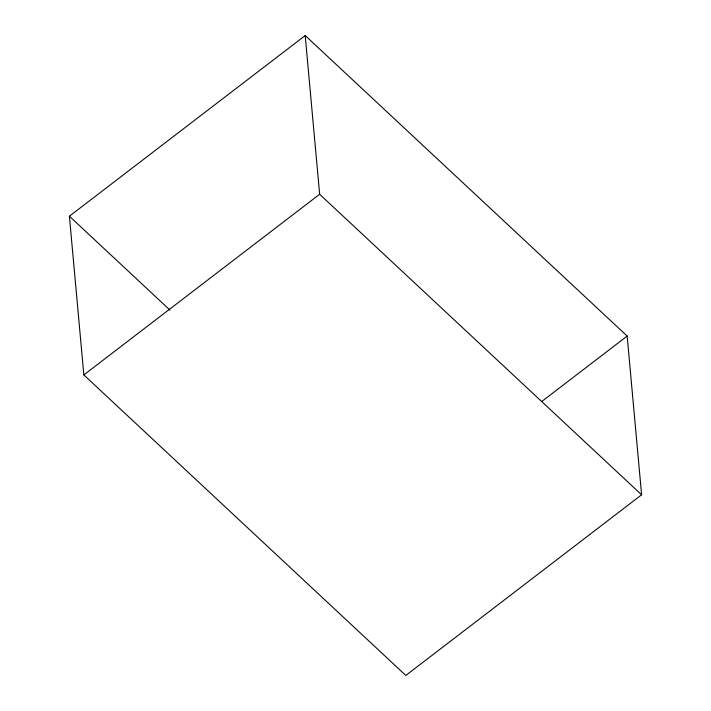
<?xml version="1.0" encoding="UTF-8"?>
<svg xmlns="http://www.w3.org/2000/svg" width="711" height="711" viewBox="0 0 711 711"><rect width="100%" height="100%" fill="white"/><g stroke="black" fill="none" stroke-linecap="round" stroke-linejoin="round"><path stroke-width="1.07" d="M69.394 216.206L305.197 35.55L627.164 336.081L641.606 494.794L405.803 675.45L83.836 374.919L69.394 216.206L169.956 310.076M83.836 374.919L319.648 194.263L305.197 35.55M541.818 401.466L627.164 336.081M319.648 194.263L641.606 494.794"/></g></svg>
